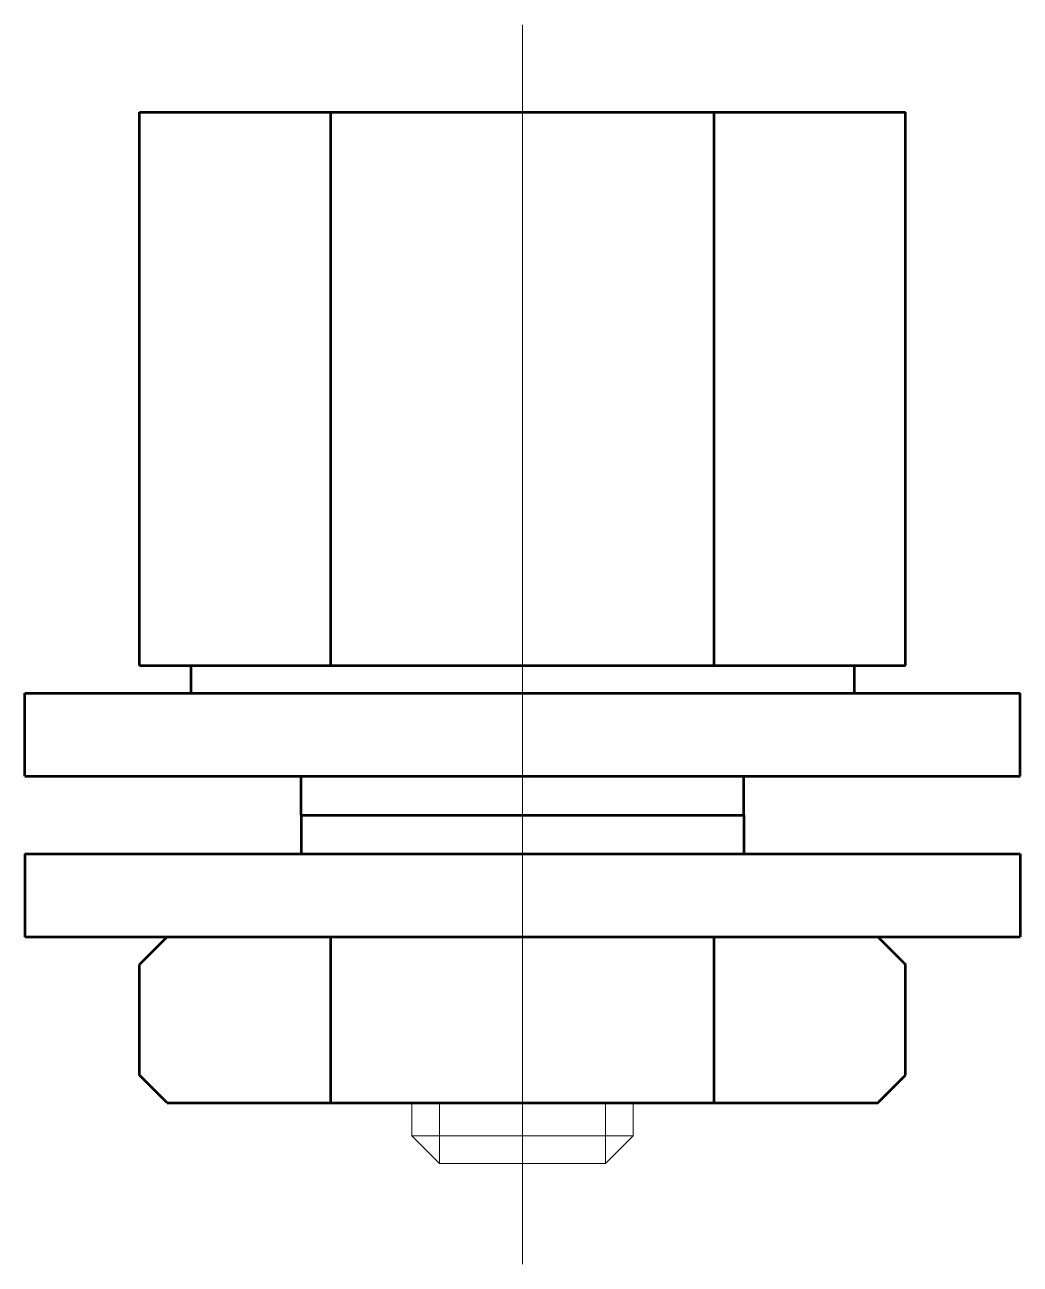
# Model space of a CAD drawing. Header units: millimetres. Extents: x 3219 to 51106, y -14166 to 2695.
# Drawn here: x 5909.8 to 5981.8, y 702.8 to 792.4 of the extents above; entities that cross this region are included whole.
import ezdxf

# ---------------------------------------------------------------- set-up
doc = ezdxf.new("R2010")
doc.units = ezdxf.units.MM
doc.layers.get('0').update_dxf_attribs({"lineweight": 53})
doc.layers.add('TONK', color=3, linetype='Continuous', lineweight=20)

msp = doc.modelspace()

# ---------------------------------------------------------------- linework, layer by layer
for p, q in [((5918.097, 786.112), (5973.522, 786.112)), ((5918.097, 746.112), (5918.097, 786.112)), ((5931.953, 746.112), (5931.953, 786.112)), ((5959.666, 746.112), (5959.666, 786.112)), ((5973.522, 746.112), (5973.522, 786.112)), ((5918.097, 746.112), (5973.522, 746.112)), ((5921.809, 746.112), (5921.809, 744.112)), ((5969.809, 746.112), (5969.809, 744.112)), ((5909.809, 744.112), (5981.809, 744.112)), ((5909.809, 738.112), (5909.809, 744.112)), ((5921.809, 744.112), (5969.809, 744.112)), ((5981.809, 738.112), (5981.809, 744.112)), ((5909.809, 738.112), (5929.809, 738.112)), ((5929.809, 735.312), (5929.809, 738.112)), ((5929.809, 738.112), (5961.809, 738.112)), ((5961.809, 738.112), (5981.809, 738.112)), ((5961.809, 735.312), (5961.809, 738.112)), ((5929.809, 735.312), (5961.809, 735.312)), ((5929.809, 735.312), (5961.809, 735.312)), ((5929.809, 735.312), (5929.809, 732.512)), ((5961.809, 735.312), (5961.809, 732.512)), ((5909.809, 732.512), (5929.809, 732.512)), ((5909.809, 732.512), (5909.809, 726.512)), ((5929.809, 732.512), (5961.809, 732.512)), ((5961.809, 732.512), (5981.809, 732.512)), ((5981.809, 732.512), (5981.809, 726.512)), ((5909.809, 726.512), (5981.809, 726.512)), ((5920.097, 726.512), (5918.097, 724.512)), ((5920.097, 726.512), (5971.522, 726.512)), ((5931.953, 714.512), (5931.953, 726.512)), ((5959.666, 714.512), (5959.666, 726.512)), ((5971.522, 726.512), (5973.522, 724.512)), ((5918.097, 716.512), (5918.097, 724.512)), ((5973.522, 716.512), (5973.522, 724.512)), ((5920.097, 714.512), (5918.097, 716.512)), ((5971.522, 714.512), (5973.522, 716.512)), ((5920.097, 714.512), (5971.522, 714.512))]:
    msp.add_line(p, q)
at = {"layer": 'TONK'}
for p, q in [((5945.809, 792.439), (5945.809, 702.838)), ((5945.809, 752.339), (5945.809, 728.395)), ((5945.809, 711.885), (5945.809, 735.829)), ((5945.809, 731.119), (5945.809, 711.652)), ((5937.809, 714.512), (5937.809, 712.112)), ((5939.809, 714.512), (5939.809, 710.112)), ((5951.809, 714.512), (5951.809, 710.112)), ((5953.809, 714.512), (5953.809, 712.112)), ((5937.809, 712.112), (5939.809, 710.112)), ((5937.809, 712.112), (5953.809, 712.112)), ((5953.809, 712.112), (5951.809, 710.112)), ((5939.809, 710.112), (5951.809, 710.112))]:
    msp.add_line(p, q, dxfattribs=at)

doc.saveas('drawing.dxf')
